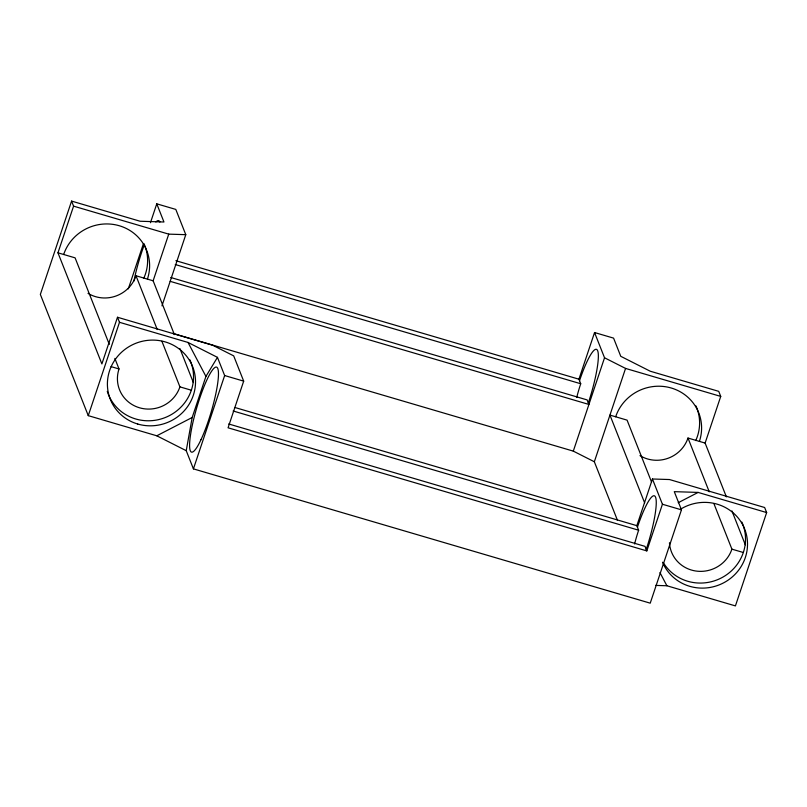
<?xml version="1.0" encoding="UTF-8"?>
<svg xmlns="http://www.w3.org/2000/svg" width="807" height="807" viewBox="0 0 807 807"><rect width="100%" height="100%" fill="white"/><g stroke="black" fill="none" stroke-linecap="round" stroke-linejoin="round"><path stroke-width="1.21" d="M766.65 512.566L698.126 492.421L674.279 491.655L681.461 509.842L650.23 603.172L193.418 468.877L186.235 450.689L192.177 417.491L205.926 376.415L217.456 357.36L188.021 342.45L119.497 322.306L117.499 317.252L212.665 345.235L233.697 355.877L243.684 381.136L228.068 427.801L646.811 550.909L662.426 504.244L652.449 478.995L669.487 479.54L764.653 507.512L766.65 512.566L735.419 605.906L666.895 585.761L655.597 585.398M161.975 305.843L185.781 234.676L175.805 209.417L156.77 203.828L163.952 222.006L140.105 221.239L71.581 201.094L40.35 294.434L88.266 415.645L156.79 435.79L186.235 450.689M117.499 317.252L101.884 363.927L57.963 252.813L73.578 206.148L71.581 201.094M128.303 288.886L143.323 243.996M150.445 222.732L156.77 203.828M88.266 415.645L119.497 322.306M174.403 334.592L153.128 280.796L168.744 234.131L185.781 234.676M193.418 468.877L224.649 375.537L217.456 357.36M576.712 397.508A32.209 5.467 -73.6 0 1 580.727 383.749L578.932 379.199L594.547 332.534L613.582 338.123L620.765 356.311L650.21 371.21L718.734 391.355L720.732 396.408L705.116 443.073L726.381 496.88M617.446 520.243L594.335 461.765L573.303 451.123L604.534 357.783L594.547 332.534M594.335 461.765L625.556 368.426L604.534 357.783M634.605 543.968A32.209 5.467 -73.6 0 1 638.63 530.209L636.834 525.66L652.449 478.995M156.79 435.79L192.177 417.491M678.223 502.711L698.126 492.421M73.578 206.148L168.744 234.131M625.556 368.426L720.732 396.408M175.876 260.701L578.932 379.199M175.26 264.535L580.727 383.749M170.781 277.507L587.123 399.909L588.918 404.448L170.166 281.34M57.963 252.813L75.091 257.847L109.308 344.397M88.013 293.334A32.209 31.019 -21.6 0 0 136 275.762L153.128 280.796M639.991 455.622A32.209 31.019 -21.6 0 0 687.988 438.04L705.116 443.073M172.658 333.331L573.303 451.123M224.649 375.537L243.684 381.136M662.426 504.244L681.461 509.842M111.023 366.61L119.012 368.96A32.209 31.019 -21.6 0 0 139.48 407.777A32.209 31.019 -21.6 0 0 179.921 386.866L191.34 390.225M669.457 542.768A32.209 31.019 -21.6 0 0 697.298 571.205A32.209 31.019 -21.6 0 0 731.909 549.153L743.328 552.502M234.978 407.515L636.834 525.66M233.152 410.995L638.63 530.209M228.684 423.968L645.015 546.369L646.811 550.909M659.965 572.607L666.895 585.761M188.021 342.45L205.926 376.415M731.929 510.912L745.335 544.826M687.988 438.04L709.252 491.836M713.872 503.538L731.909 549.153M651.582 482.122L627.079 420.134L609.941 415.101L644.622 502.811M179.951 348.634L193.357 382.548M136 275.762L157.264 329.559M161.894 341.25L179.921 386.866M114.856 358.429L119.012 368.96M695.947 405.921A44.294 42.65 -21.6 0 1 695.745 440.572M637.429 527.173A44.294 7.515 -73.6 0 1 655.566 497.213A44.294 7.515 -73.6 0 1 646.215 549.396M615.66 416.775A44.294 42.65 -21.6 0 1 671.273 388.016A44.294 42.65 -21.6 0 1 699.407 441.399M741.865 522.079A44.294 42.65 -21.6 0 1 721.347 577.943A44.294 42.65 -21.6 0 1 663.344 562.681M579.527 380.712A44.294 7.515 -73.6 0 1 597.664 350.752A44.294 7.515 -73.6 0 1 588.313 402.935M63.672 254.498A44.294 42.65 -21.6 0 1 119.285 225.738A44.294 42.65 -21.6 0 1 147.419 279.111M189.877 359.801A44.294 42.65 -21.6 0 1 164.668 417.764A44.294 42.65 -21.6 0 1 107.281 391.375M143.959 243.633A44.294 42.65 -21.6 0 1 143.757 278.284M680.543 509.207A44.294 42.65 -21.6 0 1 742.309 524.046A44.294 42.65 -21.6 0 1 722.073 583.622A44.294 42.65 -21.6 0 1 662.547 562.217M133.942 281.018A44.294 7.515 -73.6 0 1 144.211 245.035M155.852 221.996A44.294 7.515 -73.6 0 1 159.887 222.046M200.973 439.734A44.294 7.515 -73.6 0 0 217.779 368.506A44.294 7.515 -73.6 0 0 193.367 420.487A44.294 7.515 -73.6 0 0 200.973 439.734M137.725 424.028A44.294 42.65 -21.6 0 0 194.598 373.086A44.294 42.65 -21.6 0 0 122.069 351.771A44.294 42.65 -21.6 0 0 137.725 424.028"/></g></svg>
